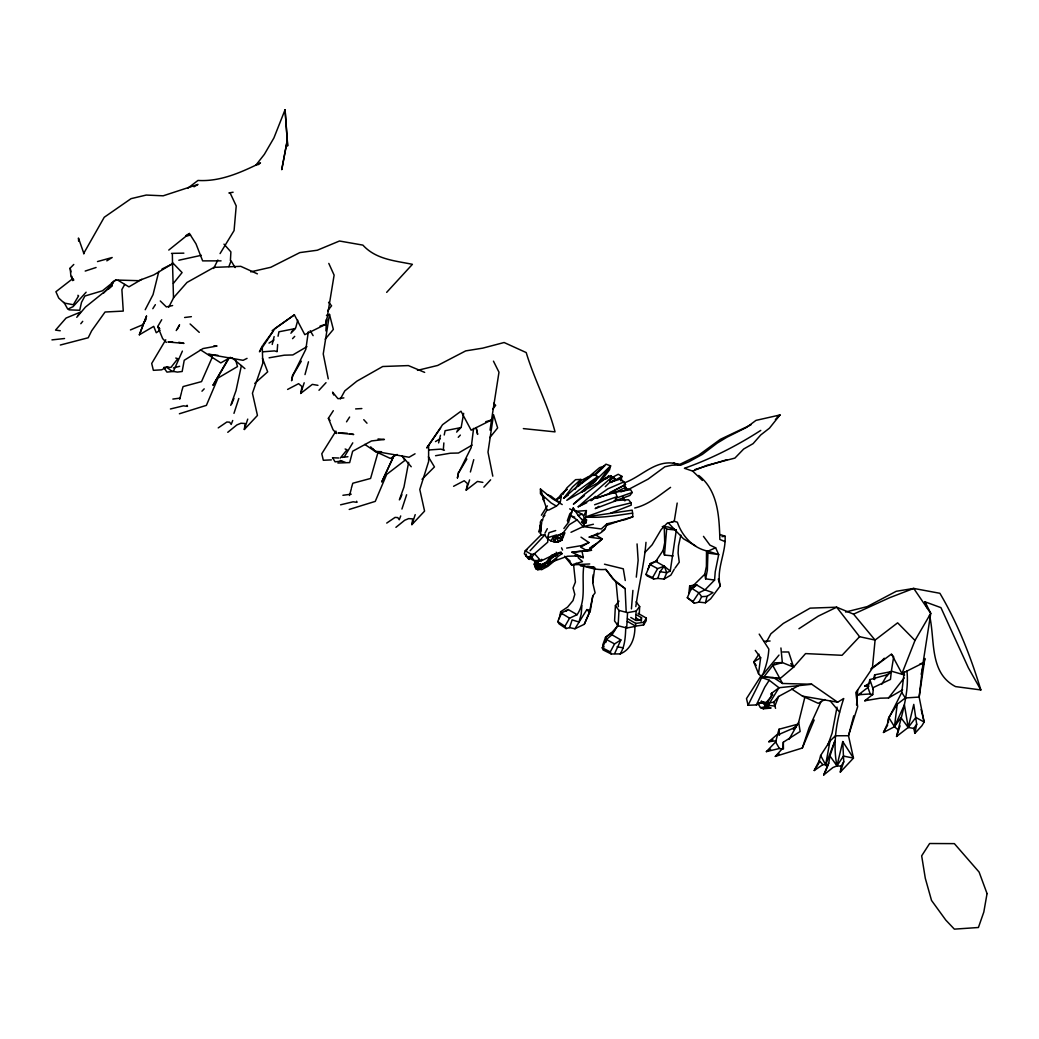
<?xml version="1.0" encoding="UTF-8"?>
<svg xmlns="http://www.w3.org/2000/svg" width="1039" height="1039" viewBox="0 0 1039 1039"><rect width="100%" height="100%" fill="white"/><g stroke="black" fill="none" stroke-linecap="round" stroke-linejoin="round"><path stroke-width="1.5" d="M562.203 504.564L552.267 498.59L540.449 489.031L540.436 493.694L544.189 498.499M706.52 550.735L706.403 566.372L704.78 574.242L705.611 578.84L714.585 580.061L715.222 571.84L718.702 554.579L715.624 547.774L709.949 545.15L703.481 536.371M874.63 679.584L874.669 674.843L890.968 671.688L886.592 676.311M929.476 615.218C935.321 639.349 928.801 672.817 955.555 686.597L980.842 689.935L968.4 667.869L940.944 607.646L925.009 601.815L930.749 613.361L923.048 662.999L901.956 673.558L891.488 654.063L872.383 668.181L857.682 689.948L856.578 705.026M888.397 722.547L888.488 718.871L901.748 692.403L904.242 672.038M691.467 588.178L698.831 592.788L701.624 596.672L707.052 596.347L712.975 592.607L704.974 589.892L696.688 584.97L691.467 588.178L687.311 597.724L694.377 603.204L698.948 602.126L705.416 602.789L710.572 598.88L720.235 585.97C715.988 569.229 726.053 553.125 725.105 536.254L719.715 534.397C718.897 513.214 716.819 489.681 698.702 475.446M625.816 626.712C625.374 635.959 625.257 645.829 620.192 653.921L611.205 653.973L603.127 649.959L602.243 647.804L606.386 639.466L611.971 634.803L617.478 626.036L617.595 623.309M556.242 552.216L557.086 554.917L554.54 554.034L551.8 555.891L547.28 561.761L544.28 563.385L544.8 564.684L542.929 565.904L542.423 564.722L540.072 564.06L539.877 566.515L535.579 564.034L534.851 561.034L537.254 561.735L537.137 560.242M539.942 525.215L540.877 535.098L544.852 534.812C547.124 540.111 552.826 542.605 558.346 541.8L561.917 540.033L564.891 532.864L553.034 537.631L550.748 540.903M647.855 569.515L650.271 563.528L657.453 560.515L650.011 564.567L645.946 574.424L647.102 575.892L653.674 578.996L657.791 578.411L660.025 571.697L666.804 572.71L670.246 571.073L676.311 530.124L668.142 526.981L662.272 526.656M645.985 542.345C644.258 564.086 638.842 585.048 635.816 606.594M663.272 526.215L666.661 529.072L664.479 555.073L673.129 555.93M625.127 588.581L616.075 582.256L605.815 569.346L612.776 578.788L625.127 588.581L626.166 611.335M325.921 330.96L326.467 319.661M804.848 697.247L798.653 722.274L800.147 731.508L783.328 742.197L783.055 747.898L775.341 756.405L802.329 748.028L814.16 720.014M230.411 260.594L230.892 251.893L223.995 244.152M583.775 566.203C581.489 582.372 586.736 600.308 577.113 614.672L568.203 609.529L561.19 613.088L557.787 621.569L559.151 623.907L566.086 628.569L569.593 627.621L574.931 628.764L586.879 609.568L589.412 612.283L592.853 595.763L595.113 592.853L592.737 582.866L593.191 574.762M618.958 601.152L615.413 605.646L614.568 620.984L618.127 625.751L626.699 627.998L635.284 626.4M618.127 625.751L618.971 610.413L615.413 605.646M626.699 627.998L627.543 612.659L636.128 611.075L639.673 606.581L636.102 601.815M635.621 620.27L636.128 611.075M638.115 613.361L646.336 618.101L646.18 620.79L643.583 624.997L635.582 626.101L635.725 623.413L627.517 618.673M639.245 614.244L639.673 606.581M636.336 614.685L641.544 617.698L641.349 621.075L636.141 618.075M643.583 624.997L643.725 622.309L646.336 618.101M644.674 552.722L652.128 544.813L661.129 529.617L667.064 523.305L674.246 521.305L677.337 522.188C681.961 535.981 693.338 548.423 707.988 551.164L707.364 570.229L705.611 578.84M326.363 319.415L326.077 324.155L304.778 334.649L294.375 314.843L275.01 328.545L263.14 344.779M543.059 516.435L547.085 509.902L543.293 498.967M277.14 351.429L277.66 344.519M634.907 626.023C635.167 637.232 631.517 649.362 620.192 653.921M443.341 449.588L443.861 442.926M631.426 608.893L632.907 590.412M544.605 563.813L543.072 563.67L542.929 565.904L540.072 564.06L539.877 566.515L538.877 565.086L537.695 565.671L536.215 564.515M581.905 605.49L581.191 614.257L578.983 622.01L572.112 619.893L569.593 627.621M920.022 663.895L923.048 662.999L919.151 697.078L924.126 722.001L921.879 725.78L914.852 733.352L913.826 728.43L916.697 724.209L913.775 704.39L908.216 727.456L896.566 736.456C901.475 715.287 909.333 693.091 906.943 670.986M872.383 668.181L875.085 640.076L853.564 614.153L836.655 607.205L810.108 608.14L783.341 623.426L770.873 633.803L766.327 642.193M575.19 511.344L586.399 510.591L585.775 516.941C601.451 518.331 617.114 515.305 632.595 513.136L632.193 510.162L585.775 516.941L611.737 507.59L631.089 502.85L631.27 505.097L610.659 513.162M636.297 577.139L638.141 560.32L637.063 543.929M688.818 593.451L689.675 585.931L696.688 584.97L693.338 587.788M541.748 522.5L540.098 533.332M921.19 674.298L924.866 658.479L919.151 697.078L905.294 697.948L897.228 704.234L894.475 726.716L897.917 729.703M473.589 428.38L471.199 447.614L459.121 471.745M592.737 582.866L594.75 567.398M823.758 774.938L827.213 767.055L825.667 764.808L834.837 741.145L829.979 755.989L828.719 763.133L823.758 774.938L832.849 767.587L836.953 765.873C832.473 743.184 836.512 720.17 843.733 698.52L837.642 702.195L811.758 684.259L778.99 687.74L769.237 680.246L762.119 677.623L758.522 673.636L760.652 657.7L755.288 650.414M273.192 331.142L259.464 351.805L262.218 346.026L262.802 363.234L252.438 393.236L257.451 415.444L244.334 429.471L245.139 423.535L240.957 423.237L236.853 424.951L227.762 432.302M493.46 361.156L498.98 372.209L491.525 419.964L471.135 430.185L460.991 411.21L442.575 424.678L428.613 445.263L428.626 461.498L419.795 489.512L424.574 511.11L411.912 524.617L412.691 518.89L408.652 518.604L404.703 520.253L395.924 527.331M840.33 772.12L841.135 766.185L843.746 761.769L842.746 741.56L853.461 758.093L840.33 772.12L843.746 761.769M308.31 331.818L305.856 349.247L292.621 375.793L291.582 380.729L292.868 374.456L292.621 375.793L301.323 361.169M490.031 430.107L491.525 419.964L485.694 421.73M622.829 499.175L623.153 496.993L624.881 500.889M535.319 563.151L534.851 561.034L537.695 565.671L540.137 565.528L538.176 565.359L537.786 564.164L538.436 560.255M326.467 315.349L329.493 314.375L323.246 353.948L328.259 378.871M586.048 522.786L583.697 523.046L581.541 521.942L583.593 523.552L586.048 522.786L586.554 519.903L584.515 518.292L585.619 520.045L585.191 522.305L583.723 522.76L582.489 521.799M677.194 503.058L674.246 521.305L671.804 522.059M582.918 519.539L582.671 520.968L583.905 521.942L585.373 521.474M585.191 522.305L585.619 520.045M574.931 628.764L584.269 624.309L590.36 610.374L592.853 595.763M463.654 413.34L461.225 427.12L457.316 430.536M829.966 741.093L820.615 755.509L819.277 760.678L814.238 770.522L822.849 764.639L825.667 764.808L829.966 741.093L835.395 735.781L848.499 735.716L857.643 706.728L855.837 692.519L857.682 689.948M547.085 509.902L548.865 510.032L556.41 506.136L560.177 502.681L561.385 496.148L555.423 499.694L550.93 496.071L547.423 494.681M408.626 462.355L403.976 487.044L399.353 499.889M837.018 707.13L832.109 733.144L827.836 744.976M605.854 642.44L606.386 639.686L605.529 637.336L612.205 632.167L617.478 626.036M317.947 385.339L312.336 384.378L300.687 393.43L302.037 386.638L298.609 383.664L287.608 389.43M482.862 482.382L477.446 481.447L466.212 490.148L467.511 483.616L464.199 480.745L453.588 486.291M670.246 571.073L664.259 566.203L655.726 561.424L663.155 550.332L664.713 542.644L664.233 526.059M914.852 733.352L916.697 724.209M278.049 336.22L278.946 331.792L295.232 328.584L290.881 333.22M444.224 434.99L445.108 430.704L460.835 427.626L456.615 432.107M559.242 618.725L560.683 611.724L567.58 607.088L573.021 600.555L574.801 594.373L573.06 587.97L575.411 582.035L573.619 565.151M873.747 679.298L874.669 674.843M897.228 704.234L888.761 717.494L887.462 723.78L883.475 732.456L894.475 726.716L900.904 717.624L908.216 727.456L913.826 728.43M241.412 365.546L236.022 390.625L230.749 405.366M584.515 518.292L586.554 519.903M583.723 522.76L583.905 521.942M764.522 702.961L762.457 702.208L756.418 704.923L748.08 705.286C756.782 687.039 767.73 669.999 768.834 649.076L759.197 634.115M680.87 535.137L678.506 545.8L678.09 553.073L679.259 562.203L675.077 568.06M842.746 741.56L836.953 765.873L841.135 766.185M272.218 344.454L274.14 336.584M438.601 442.887L440.471 435.276M541.345 560.644L541.683 559.268M872.708 694.675L870.214 693.922L867.916 687.467L869.864 679.584L887.332 674.688L891.371 671.168L893.67 656.765L891.553 654.492M158.837 271.387L153.058 294.595L145.213 309.713M705.416 602.789L707.052 596.347M377.975 452.472L370.585 478.459L352.792 483.239L351.429 487.914M853.759 715.767L848.499 735.716L853.461 758.093L843.447 756.08L836.953 765.873L829.979 755.989M179.682 399.301L181.5 392.443M542.968 518.578L542.319 521.046L542.072 519.682M540.877 535.098L525.227 550.8L524.305 553.735L528.37 558.657L531.76 557.346L534.488 553.683L547.748 542.163L547.644 537.683L548.969 532.695L555.709 530.565M783.328 742.197L783.445 749.041L779.38 748.496L766.392 751.613L775.639 741.95L777.458 735.08L795.991 727.053L798.653 722.274M349.52 495.499L351.273 488.875M297.751 320.259L295.686 327.947L291.582 331.636M304.998 374.585L308.492 361.793M470.394 471.979L473.758 459.654M620.997 480.005L621.984 476.42L618.257 474.278L612.594 477.252M771.99 692.779L770.704 697.455L767.444 702.494M570.995 532.293L583.191 526.591L584.45 522.539L578.203 515.513L573.242 507.967L568.515 522.279L563.878 528.461M181.682 391.43L183.072 386.586L201.527 381.612L212.385 356.948M793.108 728.897L797.484 724.274L779.029 729.235L777.64 734.092L768.808 741.729L775.977 740.781M139.356 334.779L146.512 316.142L139.356 334.779L153.733 326.363L156.253 332.727L160.032 330.207M233.97 413.353L238.814 398.508M641.544 617.698L640.712 620.218L635.985 620.478L630.777 617.465M244.334 429.471L247.737 419.12M401.924 509.045L406.626 494.746M300.687 393.43L304.193 382.794M411.912 524.617L415.21 514.63M466.212 490.148L469.602 479.901M896.566 736.456L900.073 725.845M554.294 541.826L556.203 536.059L563.047 533.02L569.281 524.669L577.113 519.89L583.191 526.591L601.295 528.955L606.932 523.838L625.348 519.578L632.816 516.812L632.595 513.136M802.329 748.028L809.043 727.897L821.135 701.377M584.425 495.564L573.411 504.149L584.671 494.148L608.49 476.187L611.309 477.641L609.685 482.343L605.282 486.668M538.657 531.903L540.553 526.448L540.345 522.033L541.618 519.747M554.281 541.839L556.281 536.124L561.917 540.059L563.047 533.02L561.917 540.033L558.216 541.89L554.281 541.839L553.034 537.618L556.203 536.059L561.917 540.033L559.943 534.708M542.423 564.722L543.072 563.67L544.8 564.684L544.28 563.385L548.202 562.411L547.475 560.541L550.073 559.696L551.644 556.865L553.371 557.294L554.54 554.034M614.698 653.453L620.88 639.959L611.971 634.803M581.957 550.943L583.321 557.644L571.788 552.267L587.36 550.839L602.334 538.929L588.931 537.124C596.477 535.371 605.425 532.552 606.932 523.838M541.189 569.125L537.734 569.723L536.202 569.034L534.228 564.099L535.63 560.359M650.271 563.528L649.193 566.359L650.011 564.567L657.635 568.619L664.259 566.203L666.804 572.71L664.012 579.1L657.791 578.411M232.71 420.496L231.203 424.432L229.658 422.185L226.853 422.016L218.229 427.899M228.866 266.633L231.087 260.854L235.113 267.581M400.716 515.941L399.249 519.734L397.768 517.578L395.054 517.409L386.729 523.072M827.213 767.055L828.719 763.133M798.108 685.922L778.627 696.442L774.847 706.117L775.575 708.325M182.396 351.091L173.357 371.442L166.928 372.105L163.72 367.455M901.956 673.558L914.995 640.44L930.749 613.361L913.71 588.425L896.241 591.282L867.188 606.62L845.616 612.036M285.063 109.744L287.647 145.772L285.063 109.744L273.919 137.927L264.361 154.343L255.841 165.227M584.918 522.214L583.191 526.591L593.412 524.253M231.58 404.145L233.931 398.469M400.197 498.798L401.911 494.694M526.137 554.099L526.487 556.436M584.269 624.309L590.36 610.374L586.879 609.568M538.747 560.06L537.747 562.307L538.683 564.891L540.903 564.813M394.288 454.9L381.742 481.979L394.288 455.004M756.418 704.923L764.782 687.13L769.237 680.246M698.948 602.126L701.624 596.672M611.309 477.641L578.216 506.785L591.139 499.24L615.517 492.369L617.036 496.642L614.789 501.162L595.204 508.591L598.971 506.331M213.631 268.465L217.865 260.023M589.412 612.283L590.36 610.374M584.606 520.656L583.645 515.993L586.399 510.591M176.24 330.571L179.331 325.272M168.682 307.297L173.734 297.505L187.02 282.439L213.969 267.374L240.762 266.335L257.399 273.854M177.37 329.09L179.578 324.804M544.956 533.202L547.306 528.682M611.205 653.973L610.296 651.882L614.568 643.92L620.88 639.959M340.376 398.95L344.805 390.872L356.897 381.157L382.729 366.507L408.392 365.585L424.665 372.391M349.623 417.042L346.532 421.834M124.706 284.465L121.888 289.543L123.264 311.09L105.056 312.012L91.64 330.831L88.224 337.753L60.314 345.026M653.674 578.996L652.583 577.645L657.635 568.619M883.475 732.456L887.67 725.014M83.588 253.62L104.238 217.268L131.057 198.657L146.252 195.059L163.162 195.813L197.981 184.423L193.994 186.799M788.939 739.43L795.991 727.053L793.705 729.3M674.246 569.229L670.869 575.112L664.012 579.1M228.996 357.455L212.956 385.339L229.242 357.897M566.086 628.569L564.93 626.257L569.567 618.192L577.113 614.672M161.72 319.713L157.72 326.558L162.629 338.597L166.37 342.415M881.669 684.376L887.332 674.688M575.022 489.434L580.905 479.434L575.593 479.654L566.813 487.94L562.852 494.577M459.186 471.875L466.836 459.043M352.779 442.848L344.065 457.29M220.073 253.581L234.074 230.58L236.217 205.93L229.983 192.67M814.238 770.522L819.537 762.042M758.223 704.052L760.47 707.585L767.263 706.78L778.99 687.74L770.782 693.896L772.717 694.753L765.561 703.325M146.018 319.428L142.616 324.791L130.446 329.934M152.811 308.7L155.356 304.674M541.41 515.201L547.371 505.889M331.35 459.887L323.324 460.277L321.778 453.77L335.909 431.133L336.532 433.497L333.025 429.704L328.376 418.314L333.311 410.691M760.47 707.585L763.353 708.793L765.808 705.013M165.759 339.792L151.694 363.468L153.369 370.326L161.629 369.832L167.708 366.624M694.377 603.204L692.974 601.62L698.831 592.788L704.974 589.892L714.585 580.061M758.951 654.219L753.743 661.947L758.522 673.636M571.632 512.097L569.827 513.773L567.359 520.708L568.515 522.279M428.613 445.263L426.756 447.965L440.666 427.964M606.711 478.732L608.49 476.187M761.431 675.272L746.496 698.598L748.08 705.286M76.756 317.298L85.445 307.089L112.238 285.543L111.55 282.556M557.67 499.006L561.19 494.226L566.554 489.369M597.464 483.654L610.607 465.836L605.906 464.173L593.503 475.498M549.099 559.709L553.592 555.229M77.886 315.518L80.458 312.103L66.067 318.051L55.535 330.116L60.249 330.753M596.867 498.369L610.127 493.083L630.634 489.681L632.193 492.486L629.946 495.46L615.114 500.837M543.293 517.344L544.917 515.201M600.789 481.304L609.529 469.81L610.607 465.836L595.347 480.641M492.863 409.002L495.655 405.34L493.629 403.236M557.449 499.343L558.787 497.616M660.025 571.697L664.259 566.203M904.618 675.025L891.371 671.168L890.462 679.415L873.37 687.506L872.825 694.416L864.76 700.767L880.02 698.195L888.514 697.974L904.138 677.96M544.852 534.812L530.072 550.735M327.649 310.778L331.584 305.791L328.558 302.271M568.333 494.941L563.58 498.33L572.541 486.992L580.905 479.434L580.178 484.33L578.216 486.447M555.813 556.086L559.722 552.709L561.969 553.774C553.293 558.735 546.592 569.242 535.579 568.099L534.228 564.099M80.808 323.713L82.73 321.324M173.396 283.361L182.085 272.582L172.5 262.607L172.357 253.776M489.824 437.588L497.642 427.925L493.551 414.691L487.992 452.108L492.798 476.161M340.247 458.069L347.039 449.77L345.143 448.991M763.392 674.025L778.99 655.077M325.194 339.182L333.35 329.415L329.493 314.375M767.263 706.78L771.055 708.079L765.873 706.195L761.262 701.338L767.691 702.974L773.73 702.247L778.627 696.442M552.216 554.774L546.787 561.865L542.007 564.774M762.119 677.623L763.821 677.012L779.977 678.675L793.614 667.116L805.563 653.596L842.045 655.297L859.578 636.699L875.085 640.076L897.631 622.829L914.995 640.44M386.664 292.362L412.418 264.322C394.781 260.698 375.923 259.438 362.884 245.113L339.467 241.009L317.259 250.243L299.829 252.594L270.776 267.296L250.698 271.841M318.986 390.274L326.012 382.677M483.862 487.135L490.629 479.823M292.556 338.649L294.725 336.363M458.238 437.302L460.342 435.094M529.526 556.748L531.643 554.514L534.488 553.683L540.241 560.125L534.838 561.255L531.76 557.346L525.851 556.281M201.969 391.196L204.189 388.859M103.536 293.154L113.264 282.985M882.137 660.44L884.293 658.219M73.847 280.062L70.912 276.53L70.184 268.101L73.782 264.464M422.042 479.304L434.445 466.927L428.38 456.848M86.12 292.219L73.055 306.661L67.782 309.167L63.937 302.323M775.38 419.522L780.003 414.964L756.002 420.379L746.509 427.419L726.897 437.237L717.235 443.082L702.351 454.394L688.649 461.887L681.636 464.797L671.895 465.225L664.908 466.758L648.063 479.148L629.595 488.888L624.829 488.824M694.026 584.827L704.78 574.242M595.373 496.382L590.97 500.707L607.802 488.875L623.907 481.901L625.491 484.551L610.127 493.083M108.822 288.881L112.238 285.543M595.581 474.68L603.659 466.992M551.995 557.359L544.137 564.684L540.501 566.255L537.514 566.437L536.15 563.735L537.644 567.268M590.516 549.06L602.334 538.929L595.23 534.695L590.191 536.644M550.202 560.592L542.826 565.047M254.737 383.443L267.672 371.832L262.451 358.299M559.086 498.175L561.385 496.148M581.087 483.33L588.84 476.498L579.801 481.174M542.046 566.086L553.501 556.826M563.58 498.33L575.087 488.252L593.827 474.368L597.698 476.576L595.412 481.33L581.346 492.122L566.787 500.317L578.866 490.135L597.698 476.576L581.346 492.122L585.619 490.356M581.009 537.163L588.918 542.553L580.619 547.124L587.36 550.839L591.477 550.28L590.399 548.917L596.269 543.774L591.126 546.93M581.204 483.265L599.607 467.628L604.802 465.901M556.917 558.826L547.917 566.307L541.787 569.554L536.202 569.034L535.579 568.099M594.256 481.693L581.346 492.122L610.646 475.654L615.465 479.408L610.205 482.473M162.032 269.01L171.967 264.062L153.824 274.893L138.629 280.686L115.849 280.011L102.445 290.79L84.886 296.024L81.497 302.362L79.73 310.258L68.912 309.843M168.773 250.074L189.41 233.489L195.994 243.84L202.644 260.88L221.06 260.867M526.072 550.501L527.293 549.527M566.021 611.27L568.203 609.529M547.917 563.021L550.436 561.047M72.691 278.673L55.911 291.738L58.716 298.037L63.756 302.661M870.214 693.922L858.448 694.779L867.916 687.467M187.916 188.137L197.981 180.448C220.177 181.838 240.97 172.461 260.477 162.902L257.867 164.798M870.838 668.921L880.877 661.388M614.568 630.647L605.529 637.336L602.789 644.855L604.114 646.907M760.769 430.406C737.002 445.731 711.144 458.874 684.428 468.29L692.662 471.096L702.403 480.447M670.571 487.369C659.297 495.33 648.492 504.811 634.699 508.019M564.8 491.096L567.281 489.33M272.166 330.61L294.375 314.843M554.8 555.917L557.423 554.073M775.341 756.405L779.107 753.924M798.952 628.725L818.213 616.153L836.655 607.205L859.578 636.699M106.809 260.841L112.186 257.503L97.497 261.568M269.01 343.078L273.997 340.013M760.652 657.7L753.743 661.947L756.21 665.428M435.484 441.588L440.315 438.64M185.682 235.775L189.41 233.489M868.916 686.285L864.682 686.13L869.682 683.065M306.934 346.675L292.842 354.935L284.348 355.182L269.088 357.806M141.785 279.335L128.914 286.868L118.095 280.335M824.758 699.546L818.238 703.338L802.511 696.143L791.744 689.052M397.158 454.459L390.352 458.42L375.144 451.394L364.78 444.406M472.083 445.108L458.485 453.017L450.29 453.225L435.562 455.718M415.042 453.796L409.08 457.251L375.144 451.394L370.663 446.861M888.514 697.974L902.618 689.805M230.541 357.338L220.8 362.897L200.371 349.74M537.734 569.723L539.631 568.632M595.23 534.695L597.97 533.15M602.075 530.825L604.815 529.267M554.384 556.021L556.761 554.67M766.392 751.613L770.613 749.262M609.932 479.966L614.114 477.654M113.004 281.582L115.849 280.011M544.774 564.515L540.851 566.671L536.812 566.723L535.566 563.619M610.854 482.512L621.984 476.42M777.341 416.392L780.003 414.964L769.47 428.159L760.704 434.99L753.093 443.64L743.664 449.03L734.898 458.095L706.858 465.355L692.662 471.096M609.711 492.629L625.491 484.551M247.048 358.377L243.1 360.312L208.358 354.273L217.956 355.325M614.374 492.798L625.79 487.33L626.582 489.72L620.971 491.889M768.808 741.729L772.938 739.755M578.216 506.785L586.723 502.733M853.564 614.153L889.592 597.724L913.71 588.425L939.892 593.295C957.776 623.53 970.647 656.388 980.842 689.935M678.623 464.94L698.442 455.303L720.365 439.328L751.041 424.795M864.76 700.767L867.63 699.481M556.722 534.903L547.644 537.683M715.624 547.774L707.988 551.164L718.702 554.579L708.312 553.138M624.023 482.979C643.466 476.031 657.245 456.653 680.402 464.927M588.918 542.553L581.23 545.644L566.684 548.085M541.864 566.411L545.41 564.995M601.75 480.018L607.568 477.797M594.607 504.772L617.036 496.642M552.761 561.554L567.359 556.255L578.723 555.891M606.321 525.474L621.608 520.084M858.448 694.779L861.305 693.766M615.387 498.395L632.193 492.486M578.203 515.513L582.048 514.188L583.645 515.993M694.948 469.537L726.897 459.706M85.198 271.062L96.082 267.491M320.051 326.09L326.077 324.155L334.116 275.127L328.805 263.412M540.605 564.294L538.683 564.891L538.475 563.06M179.383 413.769L206.384 405.366L217.995 378.053L237.489 366.572L235.853 360.715M349.221 509.448L375.261 501.382L386.677 474.394L404.859 460.446L402.431 456.225M610.036 482.278L620.725 479.005L623.907 481.901M623.101 519.63L632.816 516.812M864.682 686.13L867.656 685.35M173.383 367.936L179.643 366.312M417.47 370.352L437.705 365.442L465.693 350.896L482.719 348.143L504.11 342.519L526.215 352.572C534.293 379.586 547.943 404.496 555.034 431.873L523.357 428.6M170.435 408.976L183.422 405.833L187.488 406.392L187.098 405.262M340.584 504.811L353.104 501.811L357.026 502.344L356.663 501.24M185.968 236.178L190.553 235.087M172.617 305.544L166.383 306.947L160.266 300.959M178.825 260.244L201.332 255.308M228.866 192.981L233.1 192.228M583.308 550.722L587.334 550.073M696.688 584.97L689.675 585.931L691.104 589.671M635.725 623.413L643.725 622.309M343.87 397.885L337.948 398.69L332.584 392.145L333.662 395.002M172.851 399.067L180.033 398.119M342.909 495.291L351.221 494.187M571.788 552.267L580.502 551.138M721.988 536.631L725.105 536.254M184.604 317.492L191.384 316.674M529.448 558.255L535.877 561.657L540.812 561.06L556.112 553.657L561.034 552.034L561.969 553.774M341.675 461.056L335.103 461.836L332.597 457.848M342.117 457.394L347.922 456.718M589.36 550.125L583.437 550.787L591.477 550.28L590.009 549.631M51.95 339.883L64.535 338.519M605.451 569.411C595.477 570.437 585.217 566.645 576.035 563.372M766.951 703.715L769.444 703.468M763.353 708.793L769.185 708.247M262.776 351.805L274.53 350.909L277.036 351.663M429.471 449.939L440.822 449.121L444.432 450.212M614.153 500.655L628.53 499.733L631.089 502.85M355.637 408.911L361.845 408.561M589.723 563.956L571.541 564.917L564.774 556.501M764.392 641.297L770.094 640.998M543.033 566.463L541.176 566.528L540.072 564.06M337.883 463.017L349.662 462.589L352.65 451.238L371.494 440.939L384.404 439.458L378.027 438.965M171.5 253.373L183.864 253.152M172.695 342L167.941 341.987L184.007 343.377L178.76 342.299M782.627 651.96L788.666 651.998L793.614 667.116L782.341 662.583L774.756 662.83L763.821 677.012L773.289 677.454M164.552 367.274L170.993 367.377L177.786 358.715L175.76 358.039M774.613 678.311L782.549 683.48L811.758 684.259M347.286 433.263L338.13 432.964L353.702 434.484L349.844 433.744M332.493 457.77L338.701 458.004M757.535 702.909L763.964 703.247M381.547 451.731L375.144 451.394L373.027 448.952M213.956 345.805L217.034 346.013L203.021 348.559L184.228 360.286L182.163 371.494L177.435 372.092L171.799 371.196L166.63 367.131M579.632 555.813L575.099 555.436L583.321 557.644L580.853 556.423M580.554 565.891L593.918 567.073L587.684 566.398M666.661 529.072L676.311 530.124M802.511 696.143L837.642 702.195M617.127 646.752L623.231 647.855M65.002 303.193L73.301 304.726L78.574 295.946L77.964 295.271M775.964 677.947L779.977 678.675L782.549 683.48M554.696 554.358L557.086 554.917M604.49 564.203L623.283 568.814L625.257 580.502M680.662 465.03L673.441 463.212L679.116 465.082M581.775 519.435L585.723 520.461M618.971 610.413L627.543 612.659M574.749 517.123L570.632 515.695L577.113 519.89M340.35 460.498L345.325 462.342M534.838 561.255L535.877 561.657M724.949 541.566L719.845 539.423L719.715 534.397M537.695 565.671L540.085 566.762M569.671 508.876L572.619 510.227M645.946 574.424L652.583 577.645M602.243 647.804L610.296 651.882M582.048 514.188L573.944 509.993L573.242 507.967M531.643 554.514L525.227 550.8M606.386 639.466L614.568 643.92M764.587 703.208L761.262 701.338L767.769 705.221L774.847 706.117L773.73 702.247M613.192 478.096L615.465 479.408M627.361 621.361L635.582 626.101M537.786 564.164L535.579 564.034L536.734 563.839L538.176 565.359M695.611 545.93L683.467 538.773L668.272 522.89M556.41 506.136L551.099 502.954L542.709 495.395L540.449 489.031M561.19 613.088L569.567 618.192M555.423 499.694L560.177 502.681M557.787 621.569L564.93 626.257M687.311 597.724L692.974 601.62M569.593 560.631L564.632 556.307M528.37 558.657L529.396 559.437M584.204 519.903L585.438 520.877M231.918 357.702L244.905 368.611M623.504 485.382L625.79 487.33M624.829 488.213L626.582 489.72M551.8 555.891L553.371 557.294M578.1 557.644L582.541 561.605L571.541 564.917L569.554 560.644M190.111 323.973L199.28 332.376M159.668 328.623L157.72 326.558L159.487 328.519M363.767 419.665L366.988 423.211M819.277 760.678L822.849 764.639M402.158 456.186L411.236 466.758M830.33 701.065L839.603 712.157M790.731 663.622L793.614 667.116M610.646 475.654L612.049 477.433M328.376 418.314L330.012 420.483M543.67 499.928L544.41 500.928M901.748 692.403L905.294 697.948M888.761 717.494L894.475 726.716L904.398 704.871L908.216 727.456L915.853 717.468L924.126 722.001L921.138 709.429M310.232 330.727L313.116 335.649M775.639 741.95L779.38 748.496M779.977 678.675L772.717 665.389L782.341 662.583L780.925 647.972M820.615 755.509L825.667 764.808M540.955 567.995L541.787 569.554M589.853 547.722L590.399 548.917M561.554 547.839L562.541 550.06M556.203 536.059L558.346 541.8M83.951 253.75L78.445 238.035L78.652 241.191M869.864 679.584L873.267 689.675M556.281 536.124L558.216 541.89M925.009 601.815L926.996 607.776M560.683 611.724L561.67 614.724M718.287 579.009L720.235 585.97M663.155 550.332L664.479 555.073M476.096 427.548L477.641 434.38L476.278 428.146M71.821 276.283L72.73 280.647M70.184 268.101L70.925 271.919M620.725 479.005L621.023 480.953M542.709 495.395L543.241 499.876M618.374 606.646L616.075 582.256M540.774 531.293L540.592 527.072L540.864 529.552M540.592 527.072L540.774 529.422M779.029 729.235L779.445 735.248M540.709 527.111L540.799 529.916M172.5 262.607L173.5 298.011M987.05 893.579L983.816 912.047L978.413 927.502L954.36 929.139L945.789 920.086L931.528 900.436L925.294 878.267L921.671 855.837L929.632 843.512L954.36 843.629L979.102 872.072L987.05 893.579M287.322 139.979L281.764 169.539L287.322 139.979M458.68 471.849L457.433 477.901L458.68 471.849"/></g></svg>
